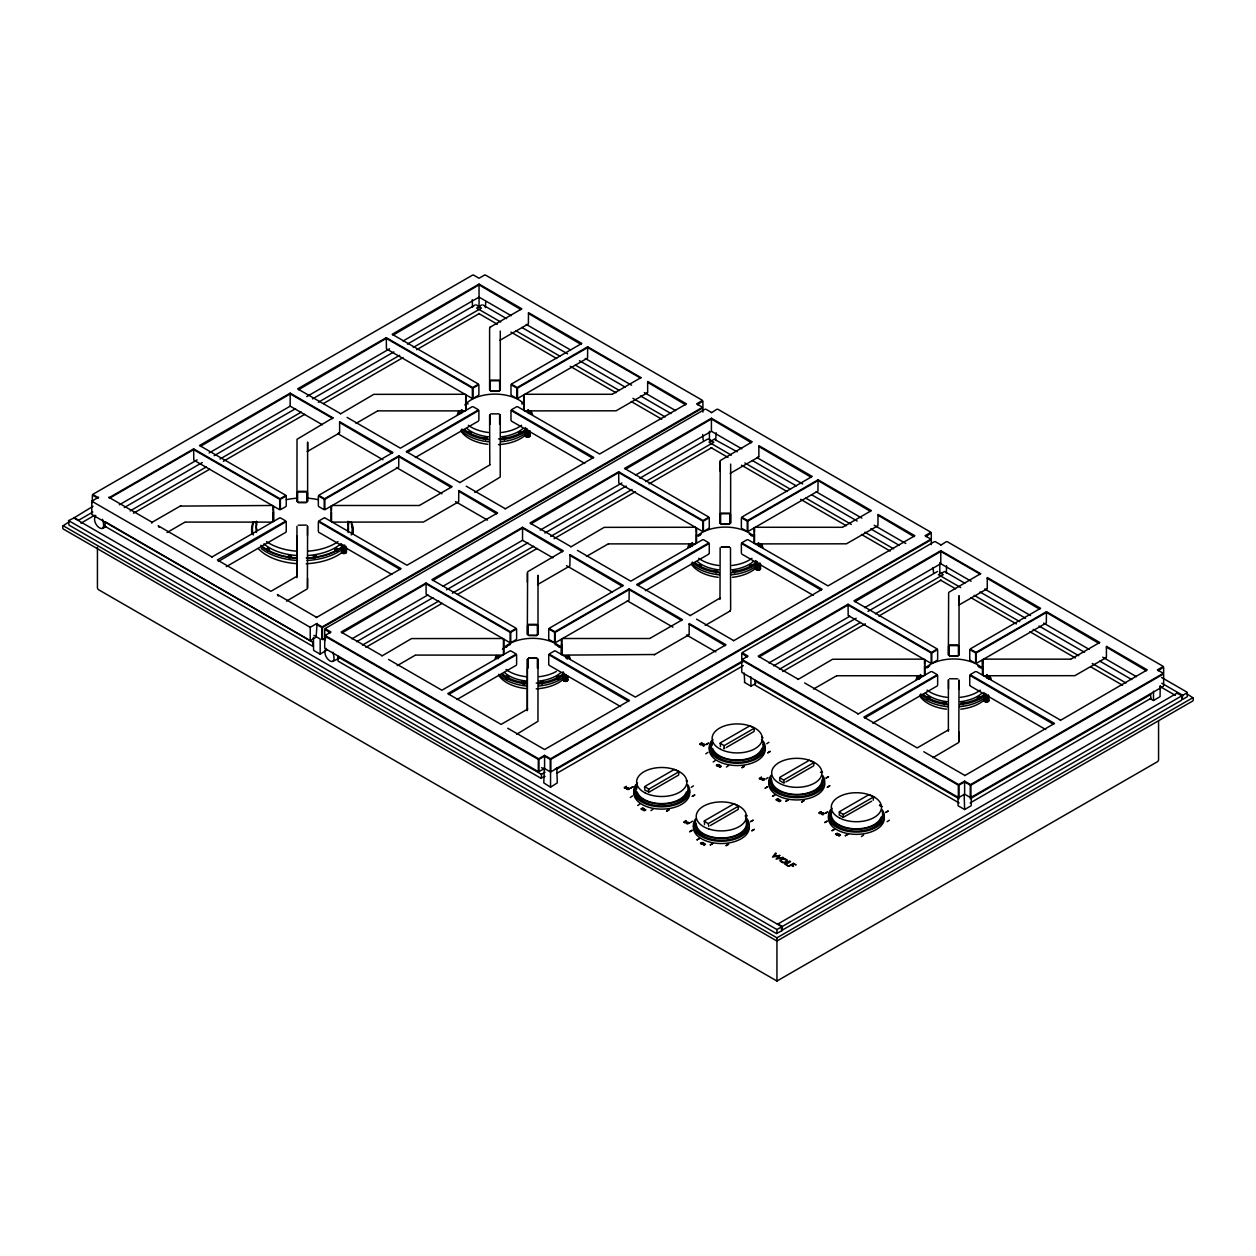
<?xml version="1.0" encoding="UTF-8"?>
<svg xmlns="http://www.w3.org/2000/svg" width="1256" height="1256" viewBox="0 0 1256 1256"><rect width="100%" height="100%" fill="white"/><g stroke="black" fill="none" stroke-linecap="round" stroke-linejoin="round"><path stroke-width="1.5" d="M95.754 515.352C89.867 524.129 108.204 537.741 102.505 519.246M267.936 548.04L269.6 549.924M273.054 521.491L273.054 512.087M273.525 521.224L273.525 511.82M286.242 531.539L286.242 521.758M288.189 557.428L289.712 558.245L289.712 557.224C285.222 555.827 292.35 553.912 291.392 557.177M289.712 555.199L289.712 556.22M296.95 577.666L296.95 535.747M296.95 501.254L297.013 439.302L332.981 417.856L290.183 393.144L199.516 445.488L285.787 495.288M307.469 535.386L307.469 525.981M286.556 601.106L307.359 588.829L307.626 526.342M307.626 501.254L307.626 442.316L307.626 451.705M105.237 526.437L313.011 646.4L313.011 642.444L105.645 521.994M313.341 557.428L314.864 558.245L314.864 557.224C310.279 555.89 317.548 553.88 316.543 557.177M314.864 555.199L314.864 556.22M318.349 531.539L318.349 521.758M313.419 637.467L313.608 650.373L320.17 654.156L320.17 639.006L313.921 635.395M324.707 640.921L324.707 629.303M326.136 648.363C320.249 657.139 338.586 670.735 332.871 652.256M336.655 548.04L338.319 549.924M340.423 413.93L373.786 394.353L465.081 394.274M472.24 387.272L386.299 337.644L386.424 348.901L472.24 398.45M332.149 522.119L423.445 522.041L458.675 501.741L458.785 490.484L497.611 512.903L406.96 565.247L324.99 517.927M459.586 482.728L490.028 464.799M489.777 424.151L489.777 414.747M489.777 390.396L489.777 381.008M490.233 423.884L490.233 414.48M490.233 390.679L490.233 381.274M499.637 423.884L499.637 414.48M500.108 424.151L500.108 414.747M505.069 508.978L593.743 457.404L511.773 410.084M508.916 676.843L507.251 675.775L507.251 676.796M516.609 664.534L516.609 654.753M516.86 398.011L516.86 388.606M517.503 398.011L517.503 388.606M520.361 431.656L522.025 433.54M527.332 710.676L527.332 668.757M527.332 634.264L527.599 571.778L563.363 550.866L522.543 527.3L431.876 579.644L516.169 628.298M527.504 634.625L527.504 625.237M527.975 634.908L527.975 625.504M499.857 340.36L528.384 323.907L528.493 312.65L581.826 343.438L511.443 384.069M538.008 634.264L538.008 575.311L537.819 584.888M548.731 664.534L548.731 654.753M559.768 676.843L558.088 678.837L559.626 678.005M559.626 676.607L558.088 675.775L558.088 676.796M561.432 644.83L561.432 654.219L561.432 649.666M561.903 654.486L561.903 645.097M567.398 658.788L565.859 656.715L567.257 655.758L569.062 657.72M537.584 584.59L569.894 565.954L570.004 554.697M570.805 546.941L604.167 527.347L695.447 527.269M702.622 520.267L618.659 471.801L618.784 483.058L702.622 531.461M517.629 406.709L599.599 454.028L686.483 403.867L647.656 381.447L647.656 392.264L646.761 392.783M688.272 634.83L689.152 634.343L689.167 623.494L726.015 644.768L635.348 697.111L555.356 650.938M690.596 546.548L692.26 545.575M699.89 566.425C695.589 564.446 704.239 564.148 699.89 567.508M704.49 824.595L704.49 820.812L733.897 803.84L738.544 806.117L708.243 823.622L708.792 826.417M635.395 475.176L711.414 431.279L711.414 418.248L624.53 468.425L708.808 517.08M711.414 412.784L716.925 409.22M714.586 439.459L737.194 451.783M716.014 572.987C717.16 571.245 717.726 568.748 714.334 570.993M719.971 599.457L720.143 547.757M719.971 523.045L720.253 460.56L752.218 441.814L711.414 418.248M730.647 523.045L730.647 464.092M733.457 640.843L822.13 589.268L742.139 543.094M734.76 572.956L734.619 571.81L736.283 570.993M747.226 531.021L747.226 521.617M747.885 531.021L747.885 521.617M750.743 566.425C746.566 564.384 755.17 564.337 750.743 567.508M757.98 456.98L758.86 456.54L758.875 445.66L812.208 476.448L741.825 517.08M760.037 546.548L761.717 545.575M1187.124 694.003L1192.839 697.708L776.946 937.824L776.946 981.03L98.282 589.566L97.434 588.106L97.434 547.333M776.946 933.601L776.946 929.566L68.609 520.612L68.97 525.087L776.396 933.522L781.64 930.9L781.279 926.41L73.868 517.99L68.609 520.612M810.779 760.759A25.136 14.507 0 0 1 808.409 785.691A25.136 14.507 0 0 1 771.686 772.503A25.136 14.507 0 0 1 809.382 760.257L814.014 762.549L783.697 780.039L784.262 782.849M873.234 800.276L873.595 796.948L843.278 814.438L843.278 817.342L871.601 801.218M931.01 652.131L848.051 604.23L848.177 615.487L931.01 663.325M857.974 714.115L931.01 671.567M755.17 543.895L846.466 543.817L877.913 525.715L878.038 514.458L914.886 535.731L827.987 585.893L748.011 539.703M920.648 677.439L918.984 679.323M924.479 664.204L924.479 659.494M924.934 664.581L924.934 659.887M929.958 697.488L928.278 699.372M864.709 607.637L940.791 563.709L940.791 550.693L853.907 600.855L937.196 648.944M940.791 545.214L946.302 541.666M944.402 703.831C949.662 701.492 939.19 701.759 944.402 703.658L944.261 704.82M948.374 731.322L948.374 679.983M948.374 654.91L948.641 592.424L980.622 573.678L940.791 550.693M948.531 689.026L948.531 679.622M948.531 655.271L948.531 645.867M932.988 757.635L958.768 742.469L959.05 679.983L959.05 689.387M959.05 654.91L959.05 595.956L959.05 605.361M957.888 796.383L958.061 805.74L964.624 809.523L964.137 794.09M970.134 784.341L964.624 781.154L964.624 794.185L970.134 797.372M964.624 775.69L1054.491 723.425L970.543 674.959M975.629 662.885L975.629 653.481M976.273 662.885L976.273 653.481M982.475 675.022L982.475 665.46M982.475 664.581L982.475 659.887M982.946 664.204L982.946 659.494M970.213 648.944L1040.596 608.312L987.263 577.509L987.263 588.326L986.384 588.844M986.761 677.439C989.508 675.163 990.136 677.518 988.425 679.323M1060.362 720.426L1147.246 669.872L1106.426 646.306L1106.426 657.124L1105.531 657.642M1150.983 697.834L1150.355 693.987M1150.135 698.744L1153.495 700.487L1153.495 691.24M1177.327 693.406L1182.022 695.698L1181.66 700.189L781.75 930.429M1182.132 699.262L1182.697 695.306L1161.769 683.233M381.934 655.977L411.528 638.582L502.808 638.503M689.968 615.738L720.41 597.809M923.851 659.133L832.587 659.259L798 679.48M315.711 637.451L310.232 640.623L91.782 514.489L91.782 501.191L310.232 627.309L317.093 623.353L316.198 636.148M489.871 327.549L490.594 326.874L489.605 328.538L489.605 390.035M730.38 610.62L729.658 611.28L730.647 609.631L730.49 547.757M151.552 522.967L152.447 522.465L108.754 497.235L109.523 498.192L193.66 449.632L279.272 499.056M338.743 433.022L339.638 432.504L339.622 421.686L392.955 452.474L318.804 495.288M73.774 518.037L93.007 506.294M105.237 522.496L105.017 525.84M334.975 549.924L336.514 547.961M320.17 654.156L326.905 649.902M338.005 656.15L338.005 661.096L540.771 778.155L545.088 776.396M485.303 307.689L485.789 301.503M458.534 413.491L460.073 411.528L461.878 412.565M487.297 437.999L485.491 436.947L483.968 438.909M502.573 437.999L504.237 436.931L505.917 437.999M531.335 413.491L529.797 411.528L528.132 412.329M499.621 656.794L497.8 655.758L496.418 657.956M507.251 675.775L505.571 677.769M521.695 682.228L523.501 681.176L525.039 683.138M558.088 675.775L556.424 677.769M544.288 767.84L543.801 782.912L550.552 787.167L557.287 782.912L556.8 767.84M688.916 545.575L690.596 544.507L692.119 545.34M644.564 786.853L644.909 790.197L649.211 792.018L678.617 775.062L678.962 771.718L674.315 769.441L644.909 786.413L648.661 789.223L678.962 771.718M732.955 570.993L734.619 569.926L736.236 570.868M758.373 545.575L760.037 544.507L761.576 545.34M726.313 747.508L754.071 731.479L754.432 728.15L749.769 725.874L720.379 742.846L720.379 746.614M755.076 680.234L755.076 685.164L959.129 802.976M710.425 825.475L738.183 809.461L738.544 806.117M809.351 760.273L779.96 777.244L779.615 780.573L783.697 782.943M785.895 781.907L813.653 765.877L814.014 762.549M777.417 924.29L1177.327 692.982M873.595 796.948L868.932 794.671L839.542 811.643L839.196 814.971L843.278 817.342M946.365 573.317L946.553 565.75M920.507 677.204L918.843 676.387L917.445 678.601M926.614 697.488L928.278 696.421L929.817 697.253M961.342 703.784L962.865 701.821L964.687 702.858M980.795 698.399L979.13 696.421L977.451 698.399M964.624 809.523L971.186 805.74L971.375 796.383M1153.495 700.487L1160.057 696.688L1160.246 685.572M776.946 981.03L1157.718 761.56L1158.566 760.1L1158.566 721.258M1182.697 699.356L1187.391 696.64L1187.03 692.166L1161.58 677.471M332.102 418.703L332.981 417.856M392.06 453.369L339.638 422.518M330.093 632.93L325.147 629.429M400.209 569.533L318.804 521.868M520.989 309.635L479.054 284.861L393.05 335.164M496.717 513.798L458.785 491.3M580.931 344.332L528.493 313.513M592.848 458.299L511.443 410.649M517.629 387.272L587.682 346.813L641.015 377.616L640.12 378.496M562.484 551.714L522.543 528.054L432.77 580.539M685.588 404.762L647.656 382.295M622.442 586.379L570.004 555.45M628.597 701.382L549.17 654.878M725.12 645.663L689.167 624.31M811.313 477.343L758.875 446.508M747.163 657.014L742.217 653.513M821.236 590.163L741.825 543.66M870.534 511.428L818.064 480.577L748.325 520.847M913.991 536.626L878.038 515.211M980.622 573.678L979.727 574.573M1039.701 609.207L987.263 578.372M1053.596 724.32L970.213 675.524M1146.351 670.767L1106.426 647.076M451.265 487.501L398.811 456.619L325.304 499.056M681.647 620.511L629.193 589.629L555.686 632.066M751.339 442.709L711.414 419.017L625.425 469.304M1098.89 643.37L1046.452 612.441L976.728 652.696M489.793 464.5L489.605 415.124M91.782 501.191L98.627 497.235L97.858 498.192L92.787 495.272M490.138 327.172L521.852 308.819L479.054 284.091L392.155 334.269L478.426 384.069M730.113 610.997L705.213 625.425M1192.839 697.708A4.694 3.831 0 0 1 1192.839 700.942L776.946 941.042L63.161 528.949A4.694 3.831 0 0 1 63.161 525.715L68.876 521.994M1150.763 698.43L970.119 802.992M474.799 492.43L500.218 477.076L500.28 415.124M516.624 734.289L537.961 721.305L538.008 659.353M92.787 494.377L472.649 275.064M484.565 275.064L479.054 278.251L473.543 275.064M109.209 497.627L193.66 448.863L279.601 498.491M386.299 337.644L297.625 388.842L340.423 413.554M73.978 517.519L78.673 520.22L92.803 512.055M80.933 523.202L94.498 515.352M119.351 504.786L197.161 459.869M209.14 452.961L290.183 406.175L322.384 424.764M306.731 396.613L389.517 348.823M403.019 341.02L479.054 297.123L511.255 315.711M124.297 507.565L202.279 462.538M214.148 455.677L295.521 408.702M312.477 398.906L393.866 351.931M407.431 344.097L475.239 304.941M481.598 304.941L476.621 308.081L500.752 322.007M130.122 510.925L206.424 466.871M219.973 459.052L301.361 412.062M318.317 402.281L399.691 355.291M413.255 347.457L481.472 308.081L476.511 304.941M105.865 526.751L102.505 528.493M133.513 513.186L209.799 469.132M223.364 461.297L304.753 414.323M323.404 403.553L403.082 357.552M416.647 349.718L479.368 313.498M180.252 506.09L272.426 505.493M167.017 532.528L184.852 522.213M356.045 423.398L377.491 410.995M307.202 451.579L339.512 432.943M280.496 498.491L285.457 495.618M473.135 387.272L478.112 384.399M280.826 499.056L285.787 496.183M473.465 387.837L478.426 384.964M253.822 521.821L255.361 522.7L256.883 521.821M280.496 509.685L285.787 506.623M473.135 398.45L478.426 395.404M458.597 412.439L460.214 413.381L461.831 412.439M211.652 557.162L279.601 517.927M347.08 417.385L400.397 448.188L472.24 406.709M297.374 576.017L270.841 591.325L217.398 559.956L285.457 521.303M324.99 498.491L398.811 455.865L452.144 486.653L419.441 505.446M478.112 410.084L406.253 451.563L459.586 482.351M218.293 561.495L285.787 521.868M478.426 410.649L407.148 452.458M517.959 387.837L587.682 347.582L640.356 377.993M226.284 566.66L285.787 532.309M324.99 509.685L398.702 467.122L398.811 455.865M415.344 457.514L478.426 421.09M517.629 398.45L587.557 358.086L587.682 346.813M267.795 547.961L266.319 548.872L267.936 550.882M469.383 431.577L467.891 432.488L469.509 433.43L471.188 432.614L469.509 431.656M267.936 549.798L269.553 548.872M521.978 403.129L522.025 404.181M318.804 520.973L324.095 517.927M511.443 409.754L516.734 406.709M484.015 437.857L485.632 438.799L487.25 437.857M528.132 412.486L529.655 413.381L531.335 412.565M289.712 557.224L291.345 556.125M347.692 521.821L349.231 522.7L350.754 521.821M502.62 437.857L504.237 438.799L505.854 437.857M521.978 432.488L520.361 433.43L518.744 432.488L520.361 431.546M314.864 557.224L316.496 556.125M335.038 548.872L336.655 549.798L338.272 548.872M336.796 550.96L338.178 550.159M612.379 394.164L641.015 377.616M524.804 410.885L616.084 410.806L647.547 392.704M316.308 617.575L401.104 568.638L319.118 521.303M702.12 400.68L696.609 403.867L702.449 407.242M702.449 401.245L697.504 404.762M322.604 626.681L702.12 407.556M322.933 627.246L702.449 408.122M325.147 628.534L705.009 409.22M325.147 635.41L330.987 632.035L325.477 628.864M322.604 639.712L326.309 637.561M509.983 631.501L426.02 583.02L341.114 632.035L381.934 655.601M618.659 471.801L529.985 522.998L570.805 546.564M351.916 638.833L427.935 594.936M442.85 586.332L522.543 540.315L552.97 557.884M540.159 530.142L621.877 482.979M702.685 434.513L703.172 440.134M356.657 641.706L432.943 597.668M446.508 589.833L527.897 542.843M544.837 533.062L626.226 486.072M639.791 478.253L707.599 439.098M339.136 658.097L332.871 661.488M362.482 645.082L438.784 601.027M452.348 593.193L533.721 546.219M550.678 536.422L632.051 489.448M645.615 481.613L713.832 442.238L708.871 439.098M365.873 647.327L442.175 603.288M457.435 594.481L537.113 548.464M554.069 538.683L635.442 491.693M649.007 483.874L711.744 447.654M397.226 665.633L415.234 655.224M730.223 473.371L758.75 456.917M586.426 556.408L608.171 543.942M510.878 631.501L515.839 628.628M703.517 520.267L708.478 517.409M511.208 632.066L516.169 629.193M703.847 520.847L708.808 517.974M510.878 642.68L516.169 639.634M703.517 531.461L708.808 528.415M507.11 646.447L505.713 647.421M698.367 536.029L700.032 535.229M497.941 658.788L499.558 656.668M509.983 650.938L441.908 690.235L388.575 659.447M549.17 628.298L623.337 585.484L570.004 554.697M577.446 550.395L630.779 581.183L702.622 539.703M515.839 654.313L447.764 693.61L501.097 724.398L527.755 709.028M555.356 631.501L629.193 588.876L682.526 619.663L649.807 638.456M708.478 543.094L636.635 584.574L689.968 615.361M748.011 520.267L818.064 479.823L871.397 510.611L842.76 527.175M516.169 654.878L448.659 694.505M708.808 543.66L637.53 585.469M456.996 699.482L516.169 665.319M555.356 642.68L629.068 600.133L629.193 588.876M645.38 590.712L708.808 554.1M748.011 531.461L817.939 491.08L818.064 479.823M505.634 676.717L507.251 677.659L508.868 676.717M559.626 647.421L558.229 646.447M549.17 653.984L554.461 650.938M741.825 542.765L747.116 539.703M521.742 682.087L523.36 683.029L524.992 682.087M567.398 657.61L569.015 656.668M523.501 684.19L524.898 683.39M541.98 683.029C547.443 681.333 536.72 680.878 541.98 683.029L542.121 684.19M562.531 655.114L654.721 654.517M507.738 728.245L544.586 749.518L629.491 700.487L549.5 654.313M539.075 758.545L544.586 755.358L550.097 758.545M930.523 532.544L925.013 535.731L930.853 539.091M539.405 759.111L544.586 756.112L549.767 759.111M930.853 533.109L925.908 536.626M550.991 758.545L930.523 539.421M551.321 759.111L930.853 539.986M742.217 652.618L934.385 541.666M539.075 771.561L544.586 768.389M337.613 656.653L541.415 774.308L545.088 772.189M742.217 659.494L748.058 656.119L742.547 652.932M554.712 769.426L742.783 660.844M543.989 768.232L550.552 772.016L557.115 768.232M556.879 769.049L743.364 661.378M848.051 604.23L758.184 656.119L798.015 679.119M556.879 773.272L743.364 665.586M768.955 662.933L849.825 616.241M744.196 673.012L744.682 682.181M933.067 567.524L933.553 573.129M773.602 665.853L856.137 618.203M867.927 611.405L937.62 571.433M779.427 669.228L860.282 622.552M875.448 613.792L943.225 574.667L939.771 572.406M755.751 683.578L750.931 686.153L744.368 682.353M782.802 671.489L865.337 623.84M878.808 616.068L941.137 580.084M958.611 605.219L987.153 588.781M813.511 689.026L836.559 675.807M720.033 743.285L724.115 745.64L754.432 728.15M645.38 809.932C641.141 812.318 648.834 808.958 644.407 809.775C645.129 807.121 640.246 811.878 644.155 809.225L645.364 809.932M931.905 652.131L936.882 649.274M932.235 652.696L937.196 649.839M931.905 663.325L937.196 660.264M926.755 667.894L928.42 667.093M936.882 674.959L863.845 717.113L917.178 747.917L948.798 729.673M976.399 652.131L1046.452 611.688L1099.785 642.475L1071.148 659.023M937.196 675.524L864.74 718.008M872.732 723.173L937.196 685.949M976.399 663.325L1046.327 622.945L1046.452 611.688M970.213 674.629L975.504 671.567M963.148 703.58L964.545 702.779M979.272 698.21L980.653 697.41M983.574 675.759L1074.853 675.681L1106.316 657.579M959.113 784.341L964.624 781.154M1162.883 666.701L1157.373 669.872L1163.213 673.247M959.443 784.906L964.624 781.907L969.82 784.906M1163.213 667.266L1158.268 670.767M971.029 784.341L1162.883 673.577M971.359 784.906L1163.213 674.142M959.113 797.372L963.336 794.922M971.029 797.372L1163.213 686.404M970.119 798.769L1150.763 694.49M776.946 929.566L781.64 926.85M777.621 923.757L782.315 926.473L1182.022 695.698M1182.697 695.306L1187.391 692.606M151.678 522.527L180.77 505.791M654.203 654.816L689.042 634.751M782.692 859.167L781.169 860.046A2.591 1.492 0 0 0 781.185 861.208L783.085 862.181A2.591 1.492 0 0 0 785.094 862.04L786.303 861.239A2.559 1.476 0 0 0 786.397 860.266L784.388 859.104M504.378 439.961L504.237 438.799M714.586 439.003L708.996 442.238L731.353 455.143M964.843 583.208L944.606 571.527L938.373 574.667L960.699 587.557M978.989 667.093L980.653 667.894M963.148 704.82L961.39 702.732M723.566 748.45L724.681 748.45M490.861 380.113L499.009 380.113M490.861 380.756L499.009 380.756M490.861 391.181L499.009 391.181M490.861 391.291L499.009 391.291M524.804 394.274L611.845 394.29M378.025 410.869L465.081 410.885M490.861 413.868L499.009 413.868M298.221 491.332L306.37 491.332M298.221 491.975L306.37 491.975M298.221 502.416L306.37 502.416M298.221 502.526L306.37 502.526M332.149 505.493L419.206 505.509M721.242 513.107L729.391 513.107M721.242 513.767L729.391 513.767M185.386 522.088L272.426 522.119M721.242 524.192L729.391 524.192M721.242 524.302L729.391 524.302M298.221 525.196L306.37 525.087M755.17 527.269L842.227 527.3M608.406 543.879L695.447 543.895M528.603 624.342L536.752 624.342M528.603 624.986L536.752 624.986M562.531 638.503L649.572 638.519M949.63 644.972L957.779 644.972M949.63 645.615L957.779 645.615M415.767 655.098L502.808 655.114M949.63 656.056L957.779 656.056M949.63 656.166L957.779 656.166M528.603 658.097L536.752 658.097M528.603 658.207L536.752 658.207M983.574 659.133L1070.614 659.165M836.794 675.744L923.851 675.759M949.63 678.727L957.779 678.837M485.491 439.961L485.632 438.799M523.234 684.19L523.36 683.029M211.981 556.973L158.209 525.777L159.104 527.332M316.638 617.387L277.372 594.575L278.235 596.035M763.632 778.861C759.362 779.144 764.59 780.824 764.433 779.097C763.334 782.802 759.079 777.166 764.04 778.767M704.459 744.368C699.168 742.877 704.302 748.403 704.757 744.588C700.314 743.081 703.847 747.618 704.286 744.604M823.622 813.166C818.048 811.816 824.015 817.169 823.779 813.276C819.399 812.287 823.151 816.149 823.528 813.48M485.46 275.064L702.449 400.35M717.82 409.22L930.853 532.214M947.197 541.666L1163.213 666.371M705.903 409.22L711.414 412.408M935.28 541.666L940.791 544.837M979.963 574.055L940.791 551.447L854.802 601.75M1160.073 686.53L1175.349 695.353M526.264 324.393L570.569 349.969M585.296 358.462L631.595 385.2M644.328 392.547L675.665 410.634M711.414 431.279L741.841 448.847M757.038 457.624L802.678 483.968M816.196 491.771L861.836 518.116M874.192 525.259L905.78 543.487M940.791 563.709L971.155 581.245M984.657 589.033L1030.485 615.487M1043.689 623.117L1089.235 649.415M1102.737 657.202L1136.46 676.686M482.854 304.941L506.576 318.632M521.837 327.439L567.586 353.862M579.456 360.708L625.205 387.131M640.466 395.923L670.955 413.538M752.391 460.56L796.335 485.915M811.533 494.707L857.157 521.036M870.675 528.855L899.406 545.434M980.025 591.969L1025.555 618.266M1039.057 626.053L1084.587 652.351M1099.769 661.111L1131.813 679.606M715.685 440.134L716.171 432.739M515.996 330.815L560.066 356.249M575.311 365.056L619.381 390.49M632.93 398.325L665.13 416.914M744.871 462.946L790.495 489.291M805.708 498.067L851.332 524.411M864.85 532.214L893.581 548.793M974.185 595.344L1019.731 621.626M1033.217 629.429L1078.747 655.711M1092.249 663.498L1125.973 682.981M478.724 313.498L497.36 324.252M510.925 332.086L556.675 358.51M570.224 366.328L615.99 392.751M631.234 401.543L661.739 419.159M711.084 447.654L727.978 457.404M741.495 465.207L787.12 491.551M800.637 499.354L846.261 525.699M861.475 534.475L890.19 551.054M940.461 580.084L955.643 588.844M970.825 597.605L1016.355 623.902M1029.842 631.69L1075.387 657.971M1090.553 666.732L1122.597 685.242M511.773 384.399L516.734 387.272M742.139 517.409L747.116 520.267M970.543 649.274L975.504 652.131M511.443 384.964L516.404 387.837M741.825 517.974L746.786 520.847M970.213 649.839L975.174 652.696M511.443 395.404L516.734 398.45M741.825 528.415L747.116 531.461M970.213 660.264L975.504 663.325M752.265 536.029L750.743 535.307M758.42 545.449L760.037 546.376M986.808 677.314L988.425 678.24M976.399 671.567L1060.362 720.049M471.926 387.837L386.299 338.398L298.52 389.737M702.292 520.847L618.659 472.554L530.88 523.893M930.696 652.696L848.051 604.984L759.079 657.014M511.443 421.09L584.809 463.433M741.825 554.1L813.229 595.313M970.213 685.949L1045.698 729.532M977.513 697.363L979.13 699.372M473.135 406.709L478.426 409.754M703.517 539.703L708.808 542.765M931.905 671.567L937.196 674.629M688.963 545.449L690.596 546.376M733.002 570.868L734.619 571.81M917.367 677.314L918.984 678.24M714.397 570.868L716.014 571.81M926.661 697.363L928.278 698.289M926.755 698.65L928.153 699.451M466.227 486.182L505.069 508.601M696.609 619.192L733.457 640.466M804.656 682.95L857.974 713.738M923.804 751.747L964.624 775.313M332.322 418.232L290.183 393.897L200.411 446.382M742.547 659.824L958.218 784.341M742.217 660.389L957.904 784.906M337.644 433.571L382.939 459.727M396.425 467.515L441.971 493.796M455.457 501.584L487.501 520.094M566.487 565.687L612.41 592.204M627.325 600.823L672.965 627.168M686.483 634.971L715.841 651.927M742.217 672.651L958.218 797.372M754.668 680.721L959.129 798.769M761.795 737.146L762.957 737.822L761.827 737.492M821.377 771.545L822.539 772.22L820.529 772.393M879.467 805.08L880.629 805.755M880.958 805.944L882.12 806.619L880.99 806.289M879.498 805.426L880.346 805.912M768.908 742.28L766.741 743.756M889.311 820.215L887.144 821.691M319.118 495.618L324.095 498.491M549.5 628.628L554.461 631.501M318.804 496.183L323.765 499.056M549.17 629.193L554.147 632.066M318.804 506.623L324.095 509.685M549.17 639.634L554.461 642.68M779.615 777.684L783.697 780.039M839.196 812.082L843.278 814.438M565.859 657.956L567.257 658.772M767.966 777.59L765.815 779.065M863.563 835.083L861.412 836.559M509.653 632.066L426.02 583.773L342.009 632.93M707.976 752.36L705.809 753.836M728.559 765.563L726.408 767.039M715.308 760.508L713.157 761.984M279.601 509.685L193.785 460.12L193.66 448.863M318.804 532.309L391.825 574.479M509.983 642.68L426.145 594.276L426.02 583.02M549.17 665.319L620.574 706.547M556.471 676.717L558.088 677.659M280.496 517.927L285.787 520.973M510.878 650.938L516.169 653.984M335.116 550.159L336.514 550.96L336.655 549.798M496.324 656.668L497.941 657.61M686.326 780.714L687.487 781.389L686.357 781.059M745.907 815.113L747.069 815.788L745.059 815.976M693.438 785.848L691.271 787.324M505.713 678.005L507.251 678.837L507.251 677.659M704.145 821.251L708.243 823.622M692.496 821.157L690.345 822.633M632.506 795.943L630.339 797.403M653.089 809.147L650.938 810.607M639.838 804.076L637.687 805.551M93.117 494.707L98.188 497.627M316.638 623.761L321.709 626.681M316.308 624.326L321.379 627.246M325.477 635.74L538.18 758.545M325.147 636.305L537.851 759.111M541.54 767.652L544.916 769.598M325.147 648.567L538.18 771.561M63.161 525.715L776.946 937.824M472.491 307.296L472.303 299.729M1163.653 667.14L1163.653 685.635M988.912 695.777L988.912 700.785M988.268 694.756L988.268 701.429M987.138 695.133L987.138 701.806M985.819 693.469L985.819 701.806M984.688 694.756L984.688 701.429M984.029 692.433L984.029 700.785M982.946 665.727L982.946 675.131M982.475 660.028L982.475 669.432M970.919 785.675L970.919 796.916M970.26 785.675L970.26 796.916M969.758 649.713L969.758 659.494M969.758 675.398L969.758 685.179M959.05 732.091L959.05 741.495M959.003 785.675L959.003 796.916M958.878 645.867L958.878 655.271M958.407 646.134L958.407 655.538M958.344 785.675L958.344 796.916M949.002 646.134L949.002 655.538M939.802 562.531L939.802 573.191M937.651 649.713L937.651 659.494M937.651 675.398L937.651 685.179M931.795 653.481L931.795 662.885M931.293 532.984L931.293 544.602M931.136 653.481L931.136 662.885M924.934 665.46L924.934 674.865M924.479 665.727L924.479 675.131M782.315 926.473L782.315 930.508M760.524 563.913L760.524 568.921M759.864 562.892L759.864 569.58M758.734 563.269L758.734 569.957M757.431 561.605L757.431 569.957M756.3 561.228L756.3 569.58M755.641 560.569L755.641 568.921M754.542 527.646L754.542 532.34M754.542 533.863L754.542 543.267M754.087 528.022L754.087 543.157M750.931 676.905L750.931 686.153M741.762 653.387L741.762 671.881M741.37 517.849L741.37 527.63M741.37 543.534L741.37 553.315M730.49 514.002L730.49 523.407M730.019 514.269L730.019 523.673M724.115 745.64L724.115 748.545M720.614 514.269L720.614 523.673M720.143 514.002L720.143 523.407M719.971 461.549L719.971 470.937M709.42 431.295L709.42 440.181M709.263 517.849L709.263 527.63M709.263 543.534L709.263 553.315M703.407 521.617L703.407 531.021M702.905 401.135L702.905 412.125M702.748 521.617L702.748 531.021M696.546 528.022L696.546 543.157M696.091 527.646L696.091 532.34M696.091 533.863L696.091 543.267M648.661 789.223L648.661 792.112M567.885 676.042L567.885 680.14M567.225 675.791L567.225 680.799M566.095 674.488L566.095 681.176M564.792 674.488L564.792 681.176M563.646 672.447L563.646 680.799M563.002 671.787L563.002 680.14M561.903 638.864L561.903 648.52M561.903 650.059L561.903 654.753M561.432 639.241L561.432 648.787M555.246 632.836L555.246 642.24M554.587 632.836L554.587 642.24M550.866 759.88L550.866 771.121M550.552 772.016L550.552 787.167M550.222 759.88L550.222 771.121M548.731 629.083L548.731 638.864M544.586 755.358L544.586 768.013M541.415 774.308L541.415 778.249M538.95 759.88L538.95 771.121M538.306 759.88L538.306 771.121M537.835 625.237L537.835 634.625M537.835 658.976L537.835 668.38M537.38 625.504L537.38 634.908M537.38 658.709L537.38 668.114M530.142 430.902L530.142 435.91M529.498 431.169L529.498 436.57M528.368 430.259L528.368 436.947M527.975 658.709L527.975 668.114M527.504 658.976L527.504 668.38M527.332 572.767L527.332 582.172M527.332 659.353L527.332 708.902M527.049 428.594L527.049 436.947M525.919 428.218L525.919 436.57M525.259 427.558L525.259 435.91M524.176 394.635L524.176 410.524M523.705 395.012L523.705 410.147M522.543 527.3L522.543 540.315M516.609 629.083L516.609 638.864M510.988 384.854L510.988 394.635M510.988 410.524L510.988 420.305M510.752 632.836L510.752 642.24M510.093 632.836L510.093 642.24M504.237 436.931L504.237 437.952M503.907 639.241L503.907 654.376M503.436 638.864L503.436 654.753M500.28 331.082L500.28 390.035M500.108 381.008L500.108 390.396M499.637 381.274L499.637 390.679M485.632 436.931L485.632 437.952M479.054 284.091L479.054 307.171M478.881 384.854L478.881 394.635M478.881 410.524L478.881 420.305M473.025 388.606L473.025 398.011M472.366 388.606L472.366 398.011M467.844 403.27L467.844 404.181M466.164 395.012L466.164 410.147M465.709 394.635L465.709 410.524M346.436 547.286L346.436 552.295M345.793 546.266L345.793 552.954M344.646 544.978L344.646 553.331M343.343 544.978L343.343 553.331M342.213 544.602L342.213 552.954M341.554 543.942L341.554 552.295M331.521 505.854L331.521 510.564M331.521 512.087L331.521 521.491M331.066 506.231L331.066 510.941M331.066 511.82L331.066 521.224M324.864 499.825L324.864 509.23M324.707 636.18L324.707 647.798M324.205 499.825L324.205 509.23M322.478 628.016L322.478 639.257M321.819 628.016L321.819 639.257M318.349 496.073L318.349 505.854M310.232 627.309L310.232 640.623M307.626 578.451L307.626 587.839M307.469 492.226L307.469 501.631M306.998 492.493L306.998 501.898M297.594 492.493L297.594 501.898M297.123 492.226L297.123 501.631M296.95 526.342L296.95 575.892M290.183 393.144L290.183 406.175M286.242 496.073L286.242 505.854M280.371 499.825L280.371 509.23M279.727 499.825L279.727 509.23M273.525 506.231L273.525 515.792M273.525 516.671L273.525 521.366M273.054 505.854L273.054 510.564M92.347 495.147L92.347 502.635M745.986 820.67A25.136 14.507 0 0 1 723.801 837.94A25.136 14.507 0 0 1 696.216 823.496M686.404 791.924A25.136 14.507 0 0 1 661.755 803.605A25.136 14.507 0 0 1 637.122 791.924M636.635 789.098A25.136 14.507 0 0 1 637.122 786.272M881.037 817.154A25.136 14.507 0 0 1 851.49 828.552A25.136 14.507 0 0 1 831.739 811.486M821.942 779.929A25.136 14.507 0 0 1 796.806 794.436A25.136 14.507 0 0 1 771.686 779.929M761.874 748.356A25.136 14.507 0 0 1 737.225 760.037A25.136 14.507 0 0 1 712.592 748.356M712.105 745.53A25.136 14.507 0 0 1 712.592 742.689M782.786 859.355A2.591 1.492 0 0 1 784.498 859.308M747.147 818.943A27.93 16.124 0 0 1 721.337 841.237A27.93 16.124 0 0 1 695.526 818.943M749.283 827.39A27.93 16.124 0 0 1 718.605 843.451A27.93 16.124 0 0 1 693.94 824.25M687.566 784.545A27.93 16.124 0 0 1 661.755 806.839A27.93 16.124 0 0 1 635.944 784.545M689.167 789.851A27.93 16.124 0 0 1 661.755 809.131A27.93 16.124 0 0 1 634.359 789.851M882.199 809.775A27.93 16.124 0 0 1 856.388 832.069A27.93 16.124 0 0 1 830.577 809.775M883.8 815.081A27.93 16.124 0 0 1 856.388 834.345A27.93 16.124 0 0 1 828.991 815.081M822.617 775.376A27.93 16.124 0 0 1 796.806 797.67A27.93 16.124 0 0 1 770.996 775.376M824.752 783.822A27.93 16.124 0 0 1 794.075 799.868A27.93 16.124 0 0 1 769.41 780.683M763.036 740.977A27.93 16.124 0 0 1 737.225 763.271A27.93 16.124 0 0 1 711.414 740.977M764.637 746.284A27.93 16.124 0 0 1 734.493 765.469A27.93 16.124 0 0 1 711.414 743.254M984.484 695.84A38.057 21.964 0 0 1 959.663 704.632M947.762 704.632A38.057 21.964 0 0 1 920.758 693.909M916.126 679.496A38.057 21.964 0 0 1 917.524 676.152M926.802 667.407A38.057 21.964 0 0 1 929.77 665.868M977.655 665.868A38.057 21.964 0 0 1 980.606 667.407M989.901 676.152A38.057 21.964 0 0 1 991.282 679.496M984.484 697.896A38.057 21.964 0 0 1 959.663 706.688M947.762 706.688A38.057 21.964 0 0 1 919.8 694.961M563.457 675.21A38.057 21.964 0 0 1 538.62 683.986M526.719 683.986A38.057 21.964 0 0 1 501.882 675.21M495.084 658.851A38.057 21.964 0 0 1 496.481 655.506M503.106 648.473A38.057 21.964 0 0 1 510.313 644.516M555.042 644.516A38.057 21.964 0 0 1 559.579 646.761M568.858 655.506A38.057 21.964 0 0 1 570.255 658.851M563.457 677.251A38.057 21.964 0 0 1 538.62 686.043M526.719 686.043A38.057 21.964 0 0 1 498.773 674.315M756.096 563.991A38.057 21.964 0 0 1 731.275 572.767M719.358 572.767A38.057 21.964 0 0 1 692.37 562.06M687.739 547.632A38.057 21.964 0 0 1 689.12 544.288M698.415 535.543A38.057 21.964 0 0 1 701.366 534.004M749.251 534.004A38.057 21.964 0 0 1 752.218 535.543M761.497 544.288A38.057 21.964 0 0 1 762.894 547.632M756.096 566.032A38.057 21.964 0 0 1 731.275 574.824M719.358 574.824A38.057 21.964 0 0 1 691.412 563.096M351.256 521.711A50.695 29.265 0 0 1 352.355 533.863M342.103 547.396A50.695 29.265 0 0 1 307.061 558.418M297.515 558.418A50.695 29.265 0 0 1 261.279 546.486M252.236 533.863A50.695 29.265 0 0 1 253.335 521.711M352.355 526.766A50.695 29.265 0 0 1 352.701 534.397M342.103 549.453A50.695 29.265 0 0 1 307.061 560.474M297.515 560.474A50.695 29.265 0 0 1 261.279 548.542M251.891 534.397A50.695 29.265 0 0 1 251.608 531.335M525.715 430.981A38.057 21.964 0 0 1 500.893 439.757M488.992 439.757A38.057 21.964 0 0 1 461.988 429.05M457.357 414.621A38.057 21.964 0 0 1 458.754 411.277M531.131 411.277A38.057 21.964 0 0 1 532.513 414.621M525.715 433.022A38.057 21.964 0 0 1 500.893 441.814M488.992 441.814A38.057 21.964 0 0 1 461.03 430.086M980.324 690.141A33.551 19.374 0 0 1 960.259 697.347M947.165 697.347A33.551 19.374 0 0 1 927.085 690.141M920.146 678.35A33.551 19.374 0 0 1 920.789 674.566M925.813 667.58A33.551 19.374 0 0 1 981.611 667.58M986.619 674.566A33.551 19.374 0 0 1 987.263 678.35M981.611 693.453A33.551 19.374 0 0 1 960.259 701.696M947.165 701.696A33.551 19.374 0 0 1 925.813 693.453M556.392 671.41A33.551 19.374 0 0 1 539.216 676.701M526.123 676.701A33.551 19.374 0 0 1 506.042 669.495M502.573 649.148A33.551 19.374 0 0 1 530.472 638.378A33.551 19.374 0 0 1 560.569 646.95M560.569 672.808A33.551 19.374 0 0 1 539.216 681.05M526.123 681.05A33.551 19.374 0 0 1 504.771 672.808M751.936 558.276A33.551 19.374 0 0 1 731.856 565.483M718.762 565.483A33.551 19.374 0 0 1 698.697 558.276M691.758 546.486A33.551 19.374 0 0 1 692.401 542.702M697.41 535.715A33.551 19.374 0 0 1 753.207 535.715M758.231 542.702A33.551 19.374 0 0 1 758.875 546.486M753.207 561.589A33.551 19.374 0 0 1 731.856 569.832M718.762 569.832A33.551 19.374 0 0 1 697.41 561.589M347.598 523.846A46.189 26.674 0 0 1 348.085 532.528M340.706 543.864A46.189 26.674 0 0 1 307.72 555.529M296.856 555.529A46.189 26.674 0 0 1 263.886 543.864M256.491 532.528A46.189 26.674 0 0 1 256.993 523.846M348.085 521.224A46.189 26.674 0 0 1 347.598 529.906M338.005 541.619A46.189 26.674 0 0 1 307.72 551.18M296.856 551.18A46.189 26.674 0 0 1 266.586 541.619M256.993 529.906A46.189 26.674 0 0 1 256.491 521.224M286.305 499.684A46.189 26.674 0 0 1 296.856 498.208M307.72 498.208A46.189 26.674 0 0 1 318.286 499.684M521.554 425.266A33.551 19.374 0 0 1 501.489 432.472M488.396 432.472A33.551 19.374 0 0 1 468.315 425.266M461.376 413.475A33.551 19.374 0 0 1 462.02 409.692M464.846 404.919A33.551 19.374 0 0 1 492.745 394.149A33.551 19.374 0 0 1 522.841 402.721M527.85 409.692A33.551 19.374 0 0 1 528.493 413.475M522.841 428.579A33.551 19.374 0 0 1 501.489 436.821M488.396 436.821A33.551 19.374 0 0 1 467.044 428.579M988.158 699.718A2.371 1.366 0 0 1 987.09 702.01A2.371 1.366 0 0 1 984.186 700.346M567.115 679.088A2.371 1.366 0 0 1 566.048 681.38A2.371 1.366 0 0 1 563.143 679.7M760.382 568.481A2.371 1.366 0 0 1 757.462 570.161A2.371 1.366 0 0 1 756.41 567.869M346.295 551.855A2.371 1.366 0 0 1 344.003 553.582A2.371 1.366 0 0 1 341.711 551.855M529.388 434.859A2.371 1.366 0 0 1 528.321 437.151A2.371 1.366 0 0 1 525.416 435.471M745.593 819.305A26.25 15.151 0 0 1 723.911 840.186A26.25 15.151 0 0 1 695.589 822.146M745.593 817.483A26.25 15.151 0 0 1 723.911 838.364A26.25 15.151 0 0 1 695.589 820.325M687.503 785.926A26.25 15.151 0 0 1 659.196 803.966A26.25 15.151 0 0 1 637.514 783.085M688.021 790.699A26.25 15.151 0 0 1 659.196 805.787A26.25 15.151 0 0 1 636.007 787.748M882.136 811.156A26.25 15.151 0 0 1 853.813 829.196A26.25 15.151 0 0 1 832.131 808.299M882.638 815.929A26.25 15.151 0 0 1 853.813 831.017A26.25 15.151 0 0 1 830.64 812.977M822.554 778.579A26.25 15.151 0 0 1 796.806 796.681A26.25 15.151 0 0 1 771.058 778.579M822.554 776.758A26.25 15.151 0 0 1 796.806 794.86A26.25 15.151 0 0 1 771.058 776.758M761.481 739.501A26.25 15.151 0 0 1 737.225 760.461A26.25 15.151 0 0 1 712.984 739.501M762.973 744.18A26.25 15.151 0 0 1 737.225 762.282A26.25 15.151 0 0 1 711.477 744.18M983.856 694.568A36.251 20.928 0 0 1 960.777 703.454M946.632 703.454A36.251 20.928 0 0 1 923.568 694.568M918.152 678.852A36.251 20.928 0 0 1 920.208 674.927M987.2 674.927A36.251 20.928 0 0 1 989.257 678.852M983.856 700.283A36.251 20.928 0 0 1 960.777 709.185M946.632 709.185A36.251 20.928 0 0 1 920.208 696.656M562.814 673.923A36.251 20.928 0 0 1 536.218 683.123M525.605 682.824A36.251 20.928 0 0 1 502.526 673.923M497.109 658.207A36.251 20.928 0 0 1 498.349 655.569M566.99 655.569A36.251 20.928 0 0 1 568.23 658.207M562.814 679.637A36.251 20.928 0 0 1 536.218 688.837M525.605 688.539A36.251 20.928 0 0 1 499.182 676.026M755.453 562.704A36.251 20.928 0 0 1 732.389 571.606M718.244 571.606A36.251 20.928 0 0 1 695.18 562.704M689.764 546.988A36.251 20.928 0 0 1 691.821 543.063M758.812 543.063A36.251 20.928 0 0 1 760.869 546.988M755.453 568.418A36.251 20.928 0 0 1 732.389 577.32M718.244 577.32A36.251 20.928 0 0 1 691.821 564.808M351.24 523.673A49.895 28.81 0 0 1 351.24 534.915M342.386 546.439A49.895 28.81 0 0 1 306.213 558.009M296.432 557.9A49.895 28.81 0 0 1 260.808 545.292M253.351 534.915A49.895 28.81 0 0 1 253.351 523.673M342.386 552.169A49.895 28.81 0 0 1 306.213 563.724M296.432 563.614A49.895 28.81 0 0 1 258.281 548.589M525.087 429.693A36.251 20.928 0 0 1 498.491 438.894M487.862 438.595A36.251 20.928 0 0 1 464.799 429.693M459.382 413.978A36.251 20.928 0 0 1 461.439 410.053M528.431 410.053A36.251 20.928 0 0 1 530.487 413.978M525.087 435.408A36.251 20.928 0 0 1 498.491 444.608M487.862 444.31A36.251 20.928 0 0 1 461.439 431.797M717.207 765.155C713.957 766.537 720.881 763.051 717.207 765.155M776.789 799.554C773.649 800.951 780.416 797.434 776.789 799.554M836.37 833.953C833.262 835.318 840.06 831.802 836.37 833.953M641.738 808.723C638.598 810.136 645.427 806.556 641.738 808.723M701.319 843.121C698.195 844.534 704.914 841.002 701.319 843.121M629.068 788.595L626.681 788.58L629.068 788.595M688.649 822.994L686.278 822.884L688.649 823.072M629.507 788.627C625.912 791.892 626.022 785.157 629.507 788.627M689.089 823.025C685.588 826.26 685.525 819.556 689.089 823.025M704.129 843.373L703.988 844.173C708.415 843.357 700.722 846.717 704.961 844.33L701.978 844.315L704.129 843.373M720.018 765.391L719.876 766.207C724.304 765.391 716.611 768.75 720.834 766.348L717.867 766.348L720.018 765.391M779.599 799.789L779.458 800.606C783.885 799.789 776.192 803.149 780.416 800.747L777.448 800.747L779.599 799.789M839.181 834.188L839.039 835.005C843.467 834.188 835.774 837.548 839.997 835.146L837.03 835.146L839.181 834.188M779.74 855.446L777.668 858.24L783.21 857.44L776.114 859.183L778.437 855.791L772.534 857.126L775.564 853.028L776.287 853.452L774.214 856.231L779.74 855.446M787.229 861.522L787.01 861.757A3.831 2.214 0 0 1 786.068 862.385L785.691 862.527A3.517 2.025 0 0 1 782.959 862.746L780.086 861.082A3.627 2.088 0 0 1 781.813 858.759A3.548 2.057 0 0 1 784.529 858.539L787.386 860.187A3.47 2.01 0 0 1 787.229 861.522M626.336 786.444L624.169 787.685L625.457 788.438L624.75 787.716L626.336 786.444M701.806 742.861L699.639 744.117L700.927 744.871L700.22 744.133L701.806 742.861M632.914 786.758L630.559 788.124L632.914 786.758M708.384 743.191L706.029 744.557L708.384 743.191M643.606 808.424L641.722 809.523L643.606 808.424M719.076 764.857L717.176 765.956L719.076 764.857M668.93 809.853L666.575 811.219L668.93 809.853M694.678 795.001L692.323 796.351L694.678 795.001M744.4 766.286L742.045 767.652L744.4 766.286M770.148 751.418L767.793 752.784L770.148 751.418M685.917 820.843L683.751 822.083L685.038 822.837L684.332 822.115L685.917 820.843M761.371 777.26L759.205 778.516L760.508 779.27L759.802 778.532L761.371 777.26M692.087 830.342L689.732 831.692L692.087 830.342M767.557 786.758L765.202 788.124L767.557 786.758M699.419 838.474L697.064 839.84L699.419 838.474M774.889 794.907L772.534 796.257L774.889 794.907M703.187 842.823L701.288 843.922L703.187 842.823M778.657 799.256L776.758 800.339L778.657 799.256M712.67 843.545L710.315 844.895L712.67 843.545M753.019 820.247L750.664 821.612L753.019 820.247M788.14 799.962L785.785 801.328L788.14 799.962M828.489 776.679L826.134 778.029L828.489 776.679M728.511 844.252L726.156 845.618L728.511 844.252M754.259 829.4L751.904 830.75L754.259 829.4M803.981 800.684L801.626 802.05L803.981 800.684M829.729 785.816L827.374 787.182L829.729 785.816M820.953 811.659L818.786 812.915L820.09 813.668L819.383 812.93L820.953 811.659M827.547 811.988L825.192 813.354L827.547 811.988M827.123 821.157L824.768 822.523L827.123 821.157M834.471 829.305L832.116 830.656L834.471 829.305M789.804 861.255L784.796 864.144L787.779 865.871L786.162 864.191L790.526 861.679L789.804 861.255M838.239 833.654L836.339 834.738L838.239 833.654M793.415 863.343L788.407 866.232L791.468 865.306L793.415 866.436L792.112 864.929L793.494 864.128L796.1 864.882L793.415 863.343M847.722 834.361L845.367 835.727L847.722 834.361M888.071 811.078L885.716 812.428L888.071 811.078M729.391 546.862L721.242 546.862L729.391 546.972M536.752 635.41L528.603 635.41L536.752 635.52M708.777 828.96A25.136 14.507 0 0 0 746.472 816.4A25.136 14.507 0 0 0 708.777 803.84A25.136 14.507 0 0 0 708.777 828.96M645.192 792.913A25.136 14.507 0 0 0 686.404 784.827A25.136 14.507 0 0 0 653.685 768.264A25.136 14.507 0 0 0 645.192 792.913M839.824 818.127A25.136 14.507 0 0 0 881.037 810.057A25.136 14.507 0 0 0 848.318 793.494A25.136 14.507 0 0 0 839.824 818.127M720.661 749.33A25.136 14.507 0 0 0 761.874 741.26A25.136 14.507 0 0 0 729.155 724.696A25.136 14.507 0 0 0 720.661 749.33"/></g></svg>
